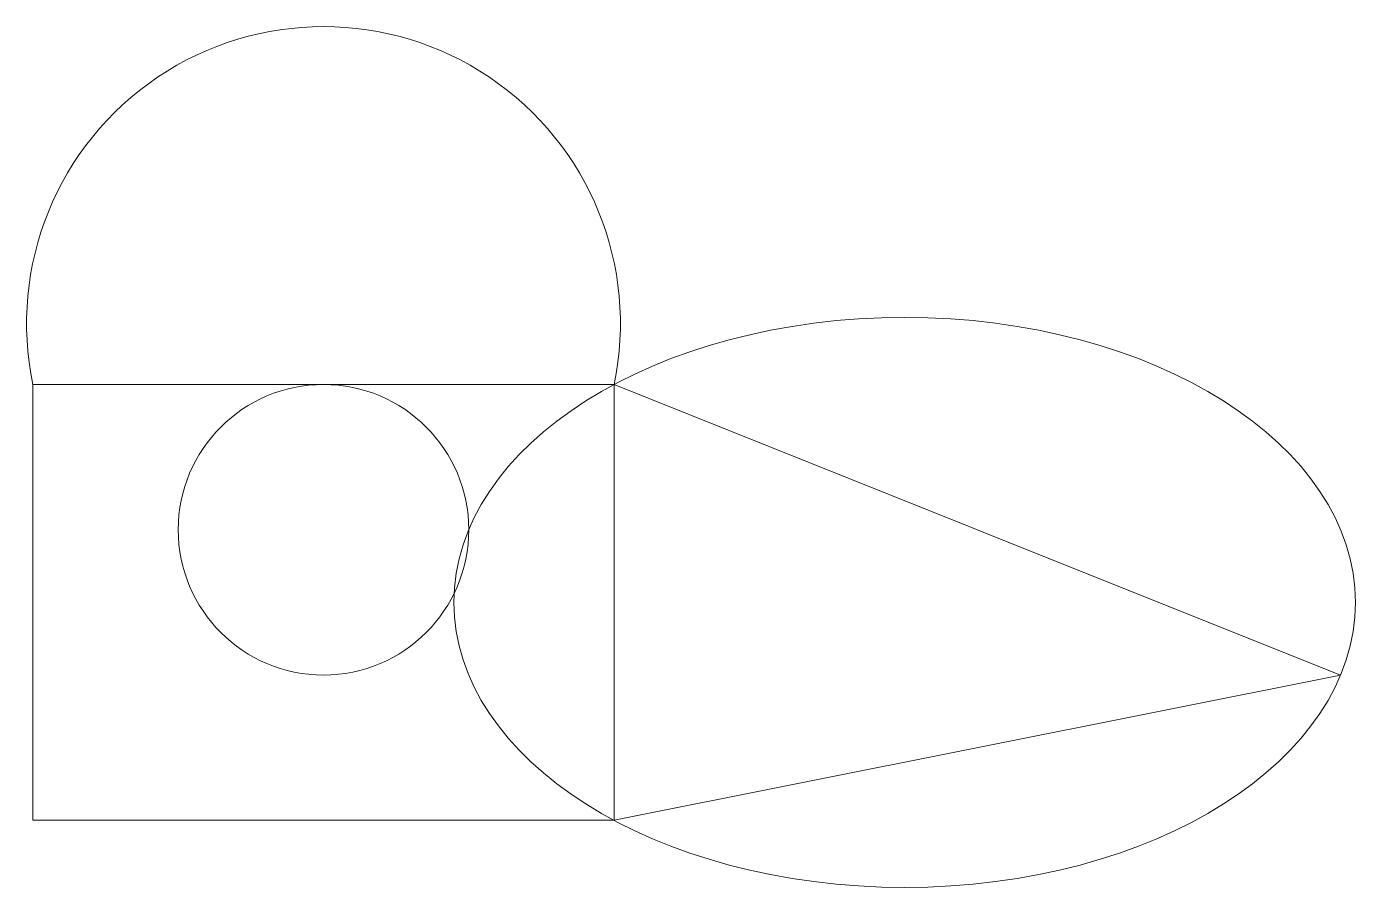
# Model space of a CAD drawing. Header units: millimetres. Extents: x 69.6 to 161, y 35.4 to 94.6.
import ezdxf

# ---------------------------------------------------------------- set-up
doc = ezdxf.new("R2010")
doc.units = ezdxf.units.MM
doc.layers.get('0').update_dxf_attribs({"lineweight": 0})

msp = doc.modelspace()

# ---------------------------------------------------------------- hatches: boundary and pattern name
h = msp.add_hatch()
h.set_pattern_fill('ISO03W100A', color=256, scale=0.1, angle=0.7854, style=0)
h.set_pattern_definition([])
edge = h.paths.add_edge_path(flags=0)
edge.add_arc((90, 60), 10, 0, 360)

# ---------------------------------------------------------------- linework, layer by layer
for p, q in [((160, 50), (110, 70)), ((110, 40), (160, 50))]:
    msp.add_line(p, q)
msp.add_lwpolyline([(70, 40), (110, 40), (110, 70), (70, 70)], close=True)
msp.add_circle((90, 60), 10)
msp.add_arc((90, 74.204), 20.437, 348.13054, 191.86946)
msp.add_ellipse((130, 55), major_axis=(31.024, 0), ratio=0.632456)

doc.saveas('drawing.dxf')
